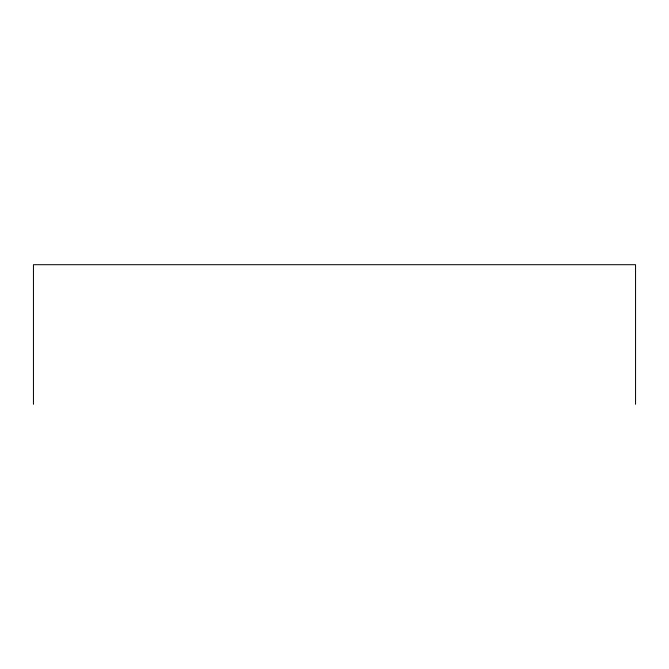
<?xml version="1.0" encoding="UTF-8"?>
<svg xmlns="http://www.w3.org/2000/svg" width="669" height="669" viewBox="0 0 669 669"><rect width="100%" height="100%" fill="white"/><g stroke="black" fill="none" stroke-linecap="round" stroke-linejoin="round"><path stroke-width="1" d="M635.55 404.302L635.55 264.698L33.45 264.698L33.45 404.302"/></g></svg>
